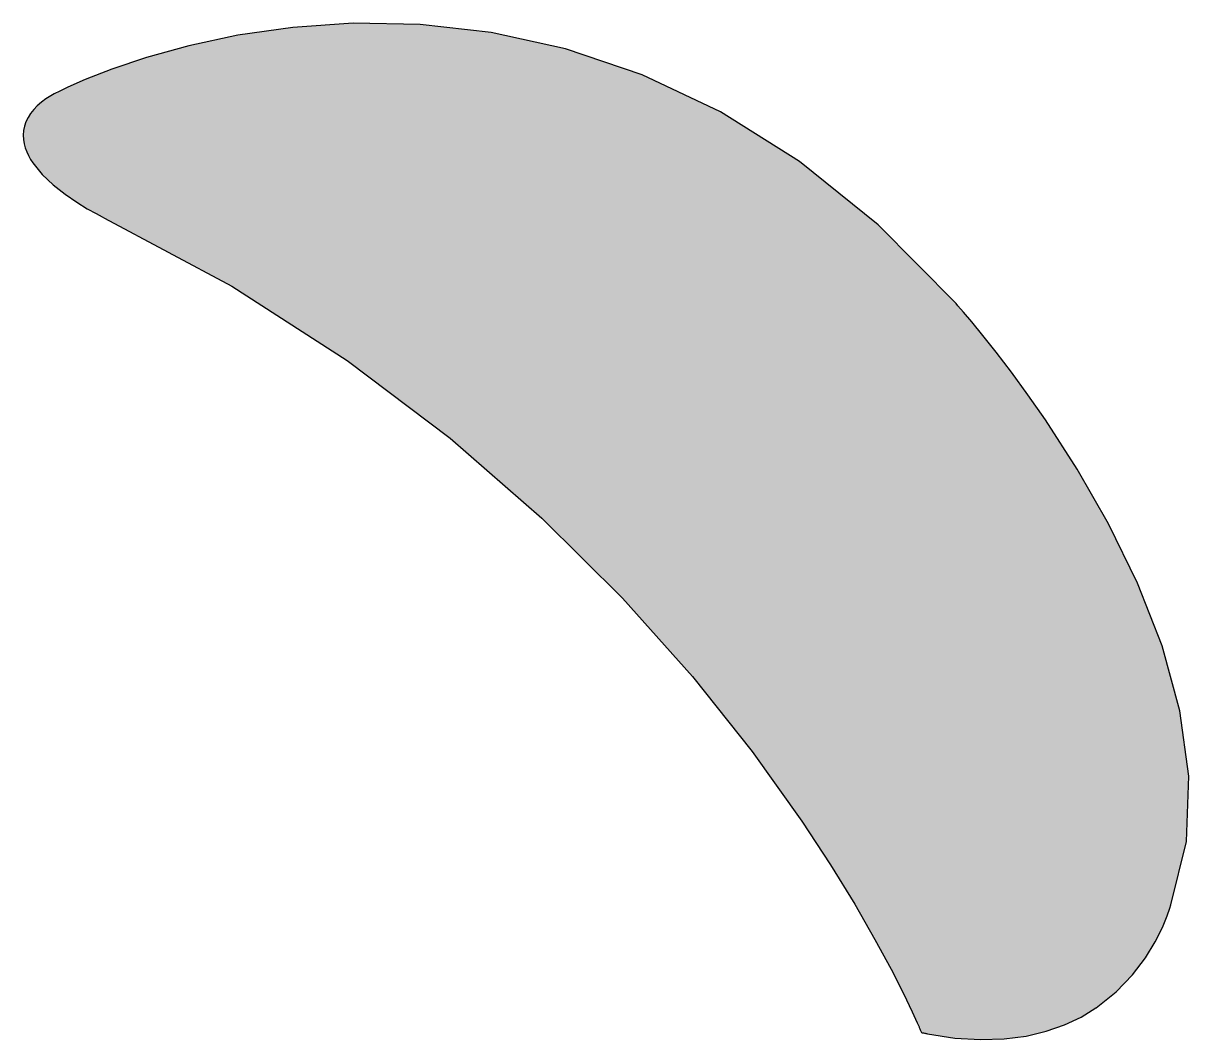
# Model space of a CAD drawing. Extents: x 12.5 to 30.4, y 73.5 to 89.1.
import ezdxf

# ---------------------------------------------------------------- set-up
doc = ezdxf.new("R2010")
doc.units = 0
doc.header["$MEASUREMENT"] = 0
doc.layers.add('_U_30EC_U_30A4_U_30E4_U_31', color=7, linetype='CONTINUOUS')

msp = doc.modelspace()

# ---------------------------------------------------------------- hatches: boundary and pattern name
at = {"layer": '_U_30EC_U_30A4_U_30E4_U_31'}
h = msp.add_hatch(color=152, dxfattribs=at)
h.dxf.hatch_style = 2
h.paths.add_polyline_path([(26.323, 73.624), (26.335, 73.621), (26.346, 73.619), (26.358, 73.617), (26.369, 73.614), (26.381, 73.612), (26.393, 73.61), (26.404, 73.607), (26.416, 73.605), (26.838, 73.539), (27.231, 73.514), (27.595, 73.525), (27.93, 73.569), (28.238, 73.642), (28.519, 73.741), (28.773, 73.861), (29.001, 74), (29.002, 74), (29.002, 74.001), (29.003, 74.001), (29.004, 74.002), (29.004, 74.002), (29.005, 74.002), (29.005, 74.003), (29.006, 74.003), (29.314, 74.247), (29.564, 74.507), (29.762, 74.768), (29.913, 75.016), (30.023, 75.236), (30.095, 75.413), (30.136, 75.533), (30.15, 75.58), (30.39, 76.555), (30.426, 77.555), (30.29, 78.561), (30.017, 79.554), (29.641, 80.516), (29.194, 81.426), (28.712, 82.268), (28.227, 83.021), (27.958, 83.407), (27.704, 83.754), (27.472, 84.059), (27.267, 84.316), (27.098, 84.524), (26.968, 84.677), (26.885, 84.772), (26.856, 84.806), (25.66, 86.013), (24.45, 86.986), (23.238, 87.746), (22.037, 88.315), (20.859, 88.715), (19.719, 88.965), (18.629, 89.089), (17.601, 89.106), (16.674, 89.043), (15.83, 88.922), (15.078, 88.761), (14.43, 88.582), (13.897, 88.403), (13.49, 88.244), (13.221, 88.126), (13.099, 88.067), (13.07, 88.052), (13.041, 88.038), (13.014, 88.023), (12.987, 88.008), (12.961, 87.993), (12.935, 87.978), (12.911, 87.962), (12.887, 87.946), (12.817, 87.895), (12.754, 87.841), (12.699, 87.784), (12.651, 87.724), (12.612, 87.661), (12.58, 87.597), (12.558, 87.529), (12.544, 87.461), (12.539, 87.392), (12.542, 87.325), (12.552, 87.259), (12.568, 87.196), (12.591, 87.135), (12.618, 87.076), (12.649, 87.019), (12.684, 86.965), (12.829, 86.788), (12.999, 86.627), (13.18, 86.485), (13.358, 86.362), (13.521, 86.262), (13.656, 86.187), (13.747, 86.138), (13.784, 86.119), (15.74, 85.071), (17.508, 83.935), (19.092, 82.741), (20.499, 81.515), (21.736, 80.287), (22.809, 79.084), (23.725, 77.934), (24.49, 76.866), (24.929, 76.197), (25.302, 75.59), (25.611, 75.052), (25.86, 74.593), (26.049, 74.22), (26.182, 73.943), (26.26, 73.771), (26.287, 73.711), (26.291, 73.7), (26.296, 73.689), (26.3, 73.678), (26.305, 73.667), (26.309, 73.656), (26.314, 73.645), (26.318, 73.635)])

# ---------------------------------------------------------------- linework, layer by layer
msp.add_lwpolyline([(26.323, 73.624), (26.335, 73.621), (26.346, 73.619), (26.358, 73.617), (26.369, 73.614), (26.381, 73.612), (26.393, 73.61), (26.404, 73.607), (26.416, 73.605), (26.838, 73.539), (27.231, 73.514), (27.595, 73.525), (27.93, 73.569), (28.238, 73.642), (28.519, 73.741), (28.773, 73.861), (29.001, 74), (29.002, 74), (29.002, 74.001), (29.003, 74.001), (29.004, 74.002), (29.004, 74.002), (29.005, 74.002), (29.005, 74.003), (29.006, 74.003), (29.314, 74.247), (29.564, 74.507), (29.762, 74.768), (29.913, 75.016), (30.023, 75.236), (30.095, 75.413), (30.136, 75.533), (30.15, 75.58), (30.39, 76.555), (30.426, 77.555), (30.29, 78.561), (30.017, 79.554), (29.641, 80.516), (29.194, 81.426), (28.712, 82.268), (28.227, 83.021), (27.958, 83.407), (27.704, 83.754), (27.472, 84.059), (27.267, 84.316), (27.098, 84.524), (26.968, 84.677), (26.885, 84.772), (26.856, 84.806), (25.66, 86.013), (24.45, 86.986), (23.238, 87.746), (22.037, 88.315), (20.859, 88.715), (19.719, 88.965), (18.629, 89.089), (17.601, 89.106), (16.674, 89.043), (15.83, 88.922), (15.078, 88.761), (14.43, 88.582), (13.897, 88.403), (13.49, 88.244), (13.221, 88.126), (13.099, 88.067), (13.07, 88.052), (13.041, 88.038), (13.014, 88.023), (12.987, 88.008), (12.961, 87.993), (12.935, 87.978), (12.911, 87.962), (12.887, 87.946), (12.817, 87.895), (12.754, 87.841), (12.699, 87.784), (12.651, 87.724), (12.612, 87.661), (12.58, 87.597), (12.558, 87.529), (12.544, 87.461), (12.539, 87.392), (12.542, 87.325), (12.552, 87.259), (12.568, 87.196), (12.591, 87.135), (12.618, 87.076), (12.649, 87.019), (12.684, 86.965), (12.829, 86.788), (12.999, 86.627), (13.18, 86.485), (13.358, 86.362), (13.521, 86.262), (13.656, 86.187), (13.747, 86.138), (13.784, 86.119), (15.74, 85.071), (17.508, 83.935), (19.092, 82.741), (20.499, 81.515), (21.736, 80.287), (22.809, 79.084), (23.725, 77.934), (24.49, 76.866), (24.929, 76.197), (25.302, 75.59), (25.611, 75.052), (25.86, 74.593), (26.049, 74.22), (26.182, 73.943), (26.26, 73.771), (26.287, 73.711), (26.291, 73.7), (26.296, 73.689), (26.3, 73.678), (26.305, 73.667), (26.309, 73.656), (26.314, 73.645), (26.318, 73.635), (26.323, 73.624), (26.323, 73.624)], dxfattribs=at)

doc.saveas('drawing.dxf')
